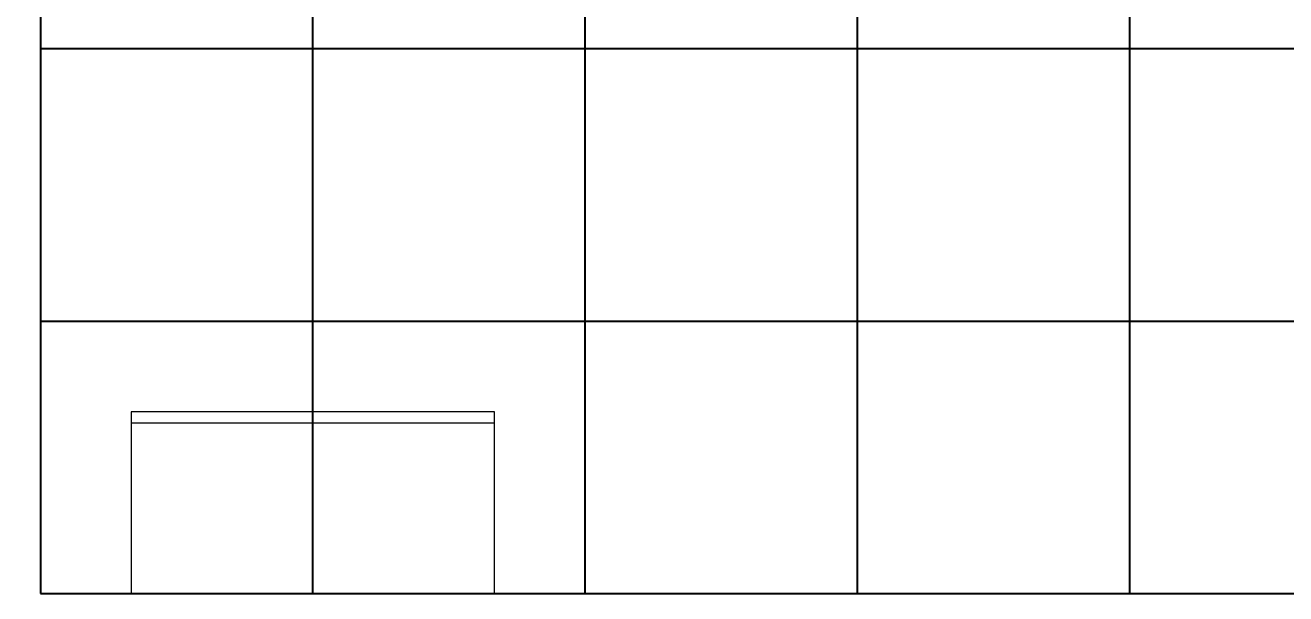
# Model space of a CAD drawing. Extents: x -12260 to 304645, y -29287 to 19916.
# Drawn here: x 38543 to 41319, y -6100 to -4849 of the extents above; entities that cross this region are included whole.
import ezdxf
from ezdxf import colors
from ezdxf.entities.mleader import LeaderData, LeaderLine
from ezdxf.math import Vec2, Vec3

# ---------------------------------------------------------------- set-up
doc = ezdxf.new("R2010")
doc.units = 0
doc.header["$LTSCALE"] = 0.25
doc.linetypes.add('DASHDOT', pattern=[25.4, 12.7, -6.35, 0, -6.35])
doc.layers.add('01-First Floor$0$FALSE CEILING', color=251, linetype='Continuous')
for name, color, linetype, lineweight in [('01-First Floor$0$LOADING', 253, 'Continuous', 5), ('01-First Floor$0$Walls', 251, 'Continuous', 5), ('E-LITE-CLNG-CNDT', 6, 'DASHDOT', 35), ('T-DATA-TEXT', 2, 'Continuous', 25)]:
    doc.layers.add(name, color=color, linetype=linetype, lineweight=lineweight)
doc.styles.add('DC_Elc_Romans', font='elc_romans.shx', dxfattribs={"width": 0.7})

# ---------------------------------------------------------------- blocks, each defined once
blk = doc.blocks.new('01-First Floor$0$GF21027-P')
at = {"layer": '01-First Floor$0$LOADING'}
for p, q in [((0.4, 0.4), (-0.4, 0.4)), ((-0.4, 0.4), (-0.4, 0)), ((0.4, 0), (0.4, 0.4)), ((-0.4, 0.025), (0.4, 0.025)), ((-0.4, 0), (0.4, 0))]:
    blk.add_line(p, q, dxfattribs=at)
blk = doc.blocks.new('01-First Floor')
at = {"layer": '01-First Floor$0$FALSE CEILING', "linetype": 'Continuous'}
for p, q in [((39176, -6100), (39176, -2810)), ((39776, -6100), (39776, -2810)), ((40376, -6100), (40376, -2810)), ((40976, -6100), (40976, -2810)), ((38576, -4900), (42776, -4900)), ((38576, -5500), (42776, -5500))]:
    blk.add_line(p, q, dxfattribs=at)
at = {"layer": '01-First Floor$0$FALSE CEILING'}
blk.add_lwpolyline([(38576, -6100), (42776, -6100), (42776, -2810), (38576, -2810)], close=True, dxfattribs=at)
at = {"layer": '01-First Floor$0$Walls'}
for p in [(38576, -2810), (41388.7, -6100.3, 0)]:
    blk.add_line(p, (38576, -6100), dxfattribs=at)
at = {"layer": '01-First Floor$0$LOADING', "color": 1, "xscale": 1000, "yscale": 1000, "zscale": 1000, "rotation": 180.0000000209116}
blk.add_blockref('01-First Floor$0$GF21027-P', (39176, -5700, -0.1), dxfattribs=at)
blk = doc.blocks.new('DC_Arrow-ArrowEllipse')
at = {"color": 0}
blk.add_ellipse((0, 0), major_axis=(0.4, 0), ratio=0.4, dxfattribs=at)
at = {"color": 0, "ltscale": 0.5}
blk.add_solid([(-1.4, 0.167), (-0.4, 0), (-1.4, -0.167)], dxfattribs=at)

msp = doc.modelspace()

# ---------------------------------------------------------------- block references
at = {"layer": 'E-LITE-CLNG-CNDT'}
msp.add_blockref('01-First Floor', (0, 0), dxfattribs=at)

# ---------------------------------------------------------------- leaders
at = {"layer": 'T-DATA-TEXT'}
ml = msp.add_multileader_mtext('Standard', dxfattribs=at)
ml.set_content('LINE 6 TO SOUND RACK\\PIN DATA ROOM  ', color=256, style='DC_Elc_Romans')
ml.set_leader_properties(color=45)
ml.set_arrow_properties(name='DC_Arrow-ArrowEllipse')
ml.build(insert=Vec2(0, 0))
ml.multileader.update_dxf_attribs({"dogleg_length": 2, "arrow_head_size": 200, "scale": 100})
ctx = ml.context
ctx.base_point, ctx.scale, ctx.char_height, ctx.arrow_head_size, ctx.landing_gap_size, ctx.plane_origin = Vec3(506.2, -4605.2), 100, 200, 200, 200, Vec3(14018.9, -846.1)
notes = []
notes.append((ctx, [(1, (1, 1, 0), (3686.2, -4605.2), (-1, 0), 200, [(0, [(4115.9, -5627.2)], 0, [])])]))
ctx.mtext.insert, ctx.mtext.width, ctx.mtext.flow_direction = Vec3(706.2, -4505.2), 2820.295, 5
for ctx, leaders in notes:
    for number, flags, end, landing, length, lines in leaders:
        leader = LeaderData()
        leader.index, (leader.has_last_leader_line, leader.has_dogleg_vector, leader.attachment_direction) = number, flags
        leader.last_leader_point, leader.dogleg_vector, leader.dogleg_length = Vec3(end), Vec3(landing), length
        for number, points, colour, breaks in lines:
            line = LeaderLine()
            line.index, line.vertices, line.color, line.breaks = number, Vec3.list(points), colors.encode_raw_color(colour), breaks
            leader.lines.append(line)
        ctx.leaders.append(leader)

doc.saveas('drawing.dxf')
